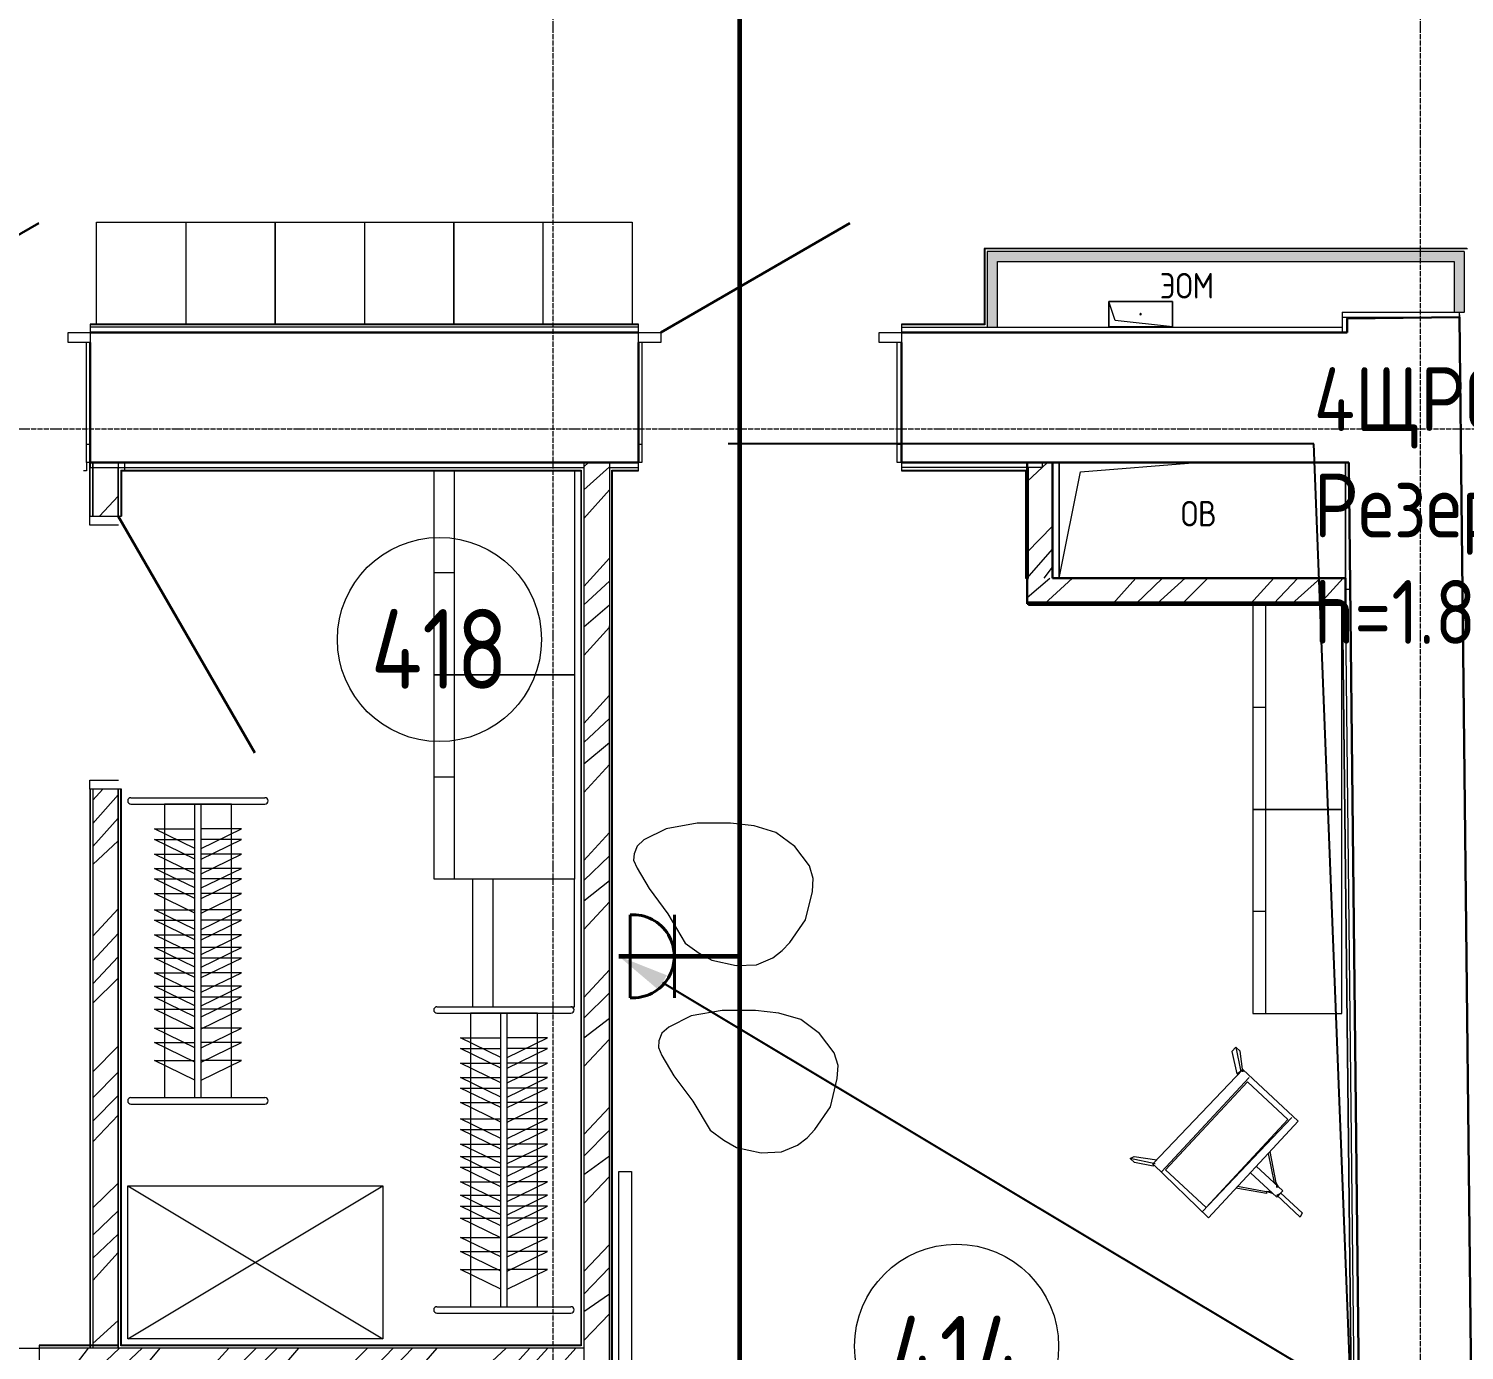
# Model space of a CAD drawing. Header units: millimetres. Extents: x -32 to 417638015, y -35 to 175284279.
# Drawn here: x 417427062 to 417432689, y 175236470 to 175241647 of the extents above; entities that cross this region are included whole.
import ezdxf
from ezdxf import colors
from ezdxf.entities.mleader import LeaderData, LeaderLine
from ezdxf.math import Vec2, Vec3

# ---------------------------------------------------------------- set-up
doc = ezdxf.new("R2010")
doc.units = ezdxf.units.MM
doc.linetypes.add('ADSK_Линия сетки', pattern=[25, 20, -2.5, 0, -2.5])
for name, color, linetype, lineweight in [('_ЭМ_гофра', 5, 'Continuous', 60), ('Аннотация', 7, 'Continuous', 18), ('Двери', 7, 'Continuous', 9), ('Обобщенные модели', 7, 'Continuous', 18), ('Оси', 253, 'Continuous', 9), ('Перекрытие', 7, 'Continuous', 18), ('Стены внутренние', 7, 'Continuous', 18), ('Стены несущие', 7, 'Continuous', 30), ('Стены отделка', 7, 'Continuous', 30), ('Стены штриховка', 7, 'Continuous', 9), ('ТХ', 5, 'Continuous', 0), ('ТХ_Задание ЭОМ_СС', 6, 'Continuous', 0), ('ШТРИХОВКА', 252, 'Continuous', 15), ('ЭМ', 5, 'Continuous', 40)]:
    doc.layers.add(name, color=color, linetype=linetype, lineweight=lineweight)
doc.layers.add('_ЭМ_Надписи', color=7, linetype='Continuous')
doc.layers.add('Линии', color=7, linetype='Continuous', lineweight=9, true_color=0x00a600)
doc.styles.add('GOST Common', font='GOST_Common.ttf', dxfattribs={"width": 0.9, "height": 349.9999999999996})
doc.styles.add('GOST Common_4', font='GOST_Common.ttf', dxfattribs={"width": 0.9, "height": 199.9999999999999})
doc.styles.add('ЭОМ', font='isocpeur.ttf', dxfattribs={"width": 0.85, "height": 250})
pattern_1 = [(45, (591.9394108331762, 243.9018102923292), (-269.4076836320746, 269.4076836320746), []), (45, (681.7420108331135, 243.9018102923292), (-269.4076836320746, 269.4076836320746), []), (45, (771.5446108331671, 243.9018102923292), (-269.4076836320746, 269.4076836320746), []), (45, (861.3474108331138, 243.9018102923292), (-269.4076836320746, 269.4076836320746), [])]

# ---------------------------------------------------------------- blocks, each defined once
blk = doc.blocks.new('_ЭМ_ТХ2_4 Этаж')
at = {"color": 8}
for points in [[(47541.25290434125, 5962.819862312852), (47525.68520236522, 5946.118135335563), (47544.9384832324, 5857.944218673114), (47568.57354265874, 5874.929451005537), (47568.85704872241, 5866.862093941117), (47557.95463098334, 5947.25215960294)], [(47216.20425254638, 5505.263618387076), (47568.57211162656, 5874.928086007517), (47785.6945563151, 5672.54795685809), (47433.61020329871, 5294.816132173351)], [(47265.46101277308, 5482.763643484101), (47586.40996181219, 5827.092014935482), (47745.07636347196, 5679.198844195445), (47424.12741483154, 5334.870471674743)], [(47700.05898879378, 5415.020280416616), (47708.12634585815, 5415.303786480291), (47699.49197665376, 5431.154994906005)], [(47676.42078784343, 5398.03559521822), (47684.77165098414, 5390.251743856927), (47660.28607335404, 5397.468583078195)], [(47717.04353013871, 5391.38618318978), (47800.5521629122, 5313.54767179118), (47793.05181762726, 5297.129451225444), (47701.19232172567, 5382.751813624786)]]:
    blk.add_lwpolyline(points, close=True, dxfattribs=at)
for points in [[(47541.25290434125, 5962.819862312852), (47560.78969165812, 5866.578587877443)], [(47249.61044953788, 5474.12962554), (47593.91095156631, 5843.510586736098)], [(47408.55828142459, 5318.167380768637), (47760.92614051738, 5687.831848028527)], [(47143.31339435895, 5510.779052280444), (47126.61166771687, 5526.346754990355)], [(47224.27107984974, 5505.548173921236), (47126.61227543122, 5526.348172660132), (47142.4634838442, 5534.982542225123), (47231.77142512202, 5521.966394847522), (47216.20372278538, 5505.264667857561), (47216.48722883638, 5497.197311153806), (47143.3140020479, 5510.780470671431)], [(47667.99567679895, 5546.275340247612), (47691.42209693954, 5430.873125812604), (47699.48945400384, 5431.156631876278), (47675.34958713726, 5554.164943823739)], [(47621.33001722615, 5496.210335683975), (47724.82981151198, 5399.738035159957), (47701.47825816199, 5374.685445402566), (47597.97846387616, 5471.157745926585)], [(47548.19082367772, 5417.743341060864), (47660.28605894404, 5397.46899312482), (47660.56956502039, 5389.401635699735), (47540.94439882987, 5409.969052721242)]]:
    blk.add_lwpolyline(points, dxfattribs=at)
at = {"layer": 'ТХ', "color": 8}
for p, q in [((43425.18464696151, 9195.238134827436), (43425.18464696151, 8795.238134827436)), ((44125.18464696151, 9195.238134827465), (44125.18464696151, 8795.238134827465)), ((44825.18464696151, 9195.238134827465), (44825.18464696151, 8795.238134827465)), ((44478.43464696157, 7421.238134827449), (44478.43464696157, 8221.23813482745)), ((44478.43464696157, 7821.238134827449), (44398.43464696157, 7821.238134827449)), ((47657.09553246578, 7694.200867517953), (47657.09553246578, 6894.200867517953)), ((44478.43464696157, 6621.238134827442), (44478.43464696157, 7421.238134827442)), ((47657.09553246578, 7294.200867517953), (47607.09553246578, 7294.200867517953)), ((44478.43464696157, 7021.238134827442), (44398.43464696157, 7021.238134827442)), ((47657.09553246578, 6894.200867517953), (47657.09553246578, 6094.200867517953)), ((47657.09553246578, 6494.200867517953), (47607.09553246578, 6494.200867517953)), ((43197.43464696164, 4820.238134827465), (44197.43464696164, 5420.238134827465)), ((43197.43464696164, 5420.238134827465), (44197.43464696164, 4820.238134827465))]:
    blk.add_line(p, q, dxfattribs=at)
for points in [[(43075.18464696151, 9195.238134827436), (43775.18464696151, 9195.238134827436), (43775.18464696151, 8795.238134827436), (43075.18464696151, 8795.238134827436)], [(43775.18464696151, 9195.238134827465), (44475.18464696151, 9195.238134827465), (44475.18464696151, 8795.238134827465), (43775.18464696151, 8795.238134827465)], [(44475.18464696151, 9195.238134827465), (45175.18464696151, 9195.238134827465), (45175.18464696151, 8795.238134827465), (44475.18464696151, 8795.238134827465)], [(44948.43464696157, 8221.23813482745), (44948.43464696157, 7421.238134827449), (44398.43464696157, 7421.238134827449), (44398.43464696157, 8221.23813482745)], [(47957.09553246578, 6894.200867517953), (47957.09553246578, 7694.200867517953), (47607.09553246578, 7694.200867517953), (47607.09553246578, 6894.200867517953)], [(44948.43464696157, 7421.238134827442), (44948.43464696157, 6621.238134827442), (44398.43464696157, 6621.238134827442), (44398.43464696157, 7421.238134827442)], [(43603.68464696154, 5765.238134827436), (43603.68464696154, 6915.238134827436), (43341.18464696154, 6915.238134827436), (43341.18464696154, 5765.238134827436)], [(47957.09553246578, 6094.200867517953), (47957.09553246578, 6894.200867517953), (47607.09553246578, 6894.200867517953), (47607.09553246578, 6094.200867517953)], [(44548.43464696156, 6621.238134827439), (44548.43464696156, 6121.238134827439), (44948.43464696156, 6121.238134827439), (44948.43464696156, 6621.238134827439)], [(44803.18461443231, 4946.238134827436), (44803.18461443231, 6096.238134827436), (44540.68461443231, 6096.238134827436), (44540.68461443231, 4946.238134827436)], [(45122.43464696157, 3975.430102661965), (45122.43464696157, 5475.430102661965), (45172.43464696157, 5475.430102661965), (45172.43464696157, 3975.430102661965)], [(43197.43464696164, 4820.238134827465), (43197.43464696164, 5420.238134827465), (44197.43464696164, 5420.238134827465), (44197.43464696164, 4820.238134827465)]]:
    blk.add_lwpolyline(points, close=True, dxfattribs=at)
for points in [[(43209.93458190307, 6940.238134827436), (43734.93464696154, 6940.238134827436)], [(43747.43464696154, 6927.738033916772), (43747.43464696154, 6927.738235738099)], [(43209.93464696154, 6915.238134827436), (43734.93464696154, 6915.238134827436)], [(43459.93464696154, 5765.238134827436), (43459.93464696154, 6915.238134827436)], [(43484.93464696154, 5765.238134827436), (43484.93464696154, 6915.238134827436)], [(43459.93464696154, 6741.392455663503), (43302.0424095963, 6818.294907476724), (43459.93464696154, 6818.294907476724)], [(43484.93464696154, 6741.392455663503), (43642.82688432679, 6818.294907476724), (43484.93464696154, 6818.294907476724)], [(43459.93464696154, 6699.807117368997), (43302.0424095963, 6776.709569122613), (43459.93464696154, 6776.709569122613)], [(43484.93464696154, 6699.807117368997), (43642.82688432679, 6776.709569122613), (43484.93464696154, 6776.709569122613)], [(43459.93464696154, 6642.448274817289), (43302.0424095963, 6719.35072663051), (43459.93464696154, 6719.35072663051)], [(43484.93464696154, 6642.448274817289), (43642.82688432679, 6719.35072663051), (43484.93464696154, 6719.35072663051)], [(43459.93464696154, 6586.523817446054), (43302.0424095963, 6663.426269259275), (43459.93464696154, 6663.426269259275)], [(43484.93464696154, 6586.523817446054), (43642.82688432679, 6663.426269259275), (43484.93464696154, 6663.426269259275)], [(43459.93464696154, 6544.938479151548), (43302.0424095963, 6621.840930905164), (43459.93464696154, 6621.840930905164)], [(43484.93464696154, 6544.938479151548), (43642.82688432679, 6621.840930905164), (43484.93464696154, 6621.840930905164)], [(44628.43464696156, 6621.238134827439), (44628.43464696156, 6121.238134827439)], [(43459.93464696154, 6487.579636599839), (43302.0424095963, 6564.48208841306), (43459.93464696154, 6564.48208841306)], [(43484.93464696154, 6487.579636599839), (43642.82688432679, 6564.48208841306), (43484.93464696154, 6564.48208841306)], [(43459.93464696154, 6424.485028114141), (43302.0424095963, 6501.387479927362), (43459.93464696154, 6501.387479927362)], [(43484.93464696154, 6424.485028114141), (43642.82688432679, 6501.387479927362), (43484.93464696154, 6501.387479927362)], [(43459.93464696154, 6382.89968976003), (43302.0424095963, 6459.802141573251), (43459.93464696154, 6459.802141573251)], [(43484.93464696154, 6382.89968976003), (43642.82688432679, 6459.802141573251), (43484.93464696154, 6459.802141573251)], [(43459.93464696154, 6325.540847267926), (43302.0424095963, 6402.443299021543), (43459.93464696154, 6402.443299021543)], [(43484.93464696154, 6325.540847267926), (43642.82688432679, 6402.443299021543), (43484.93464696154, 6402.443299021543)], [(43459.93464696154, 6276.786245193303), (43302.0424095963, 6353.688697006524), (43459.93464696154, 6353.688697006524)], [(43459.93464696154, 6235.200906898797), (43302.0424095963, 6312.103358652414), (43459.93464696154, 6312.103358652414)], [(43484.93464696154, 6276.786245193303), (43642.82688432679, 6353.688697006524), (43484.93464696154, 6353.688697006524)], [(43484.93464696154, 6235.200906898797), (43642.82688432679, 6312.103358652414), (43484.93464696154, 6312.103358652414)], [(43459.93464696154, 6177.842064347089), (43302.0424095963, 6254.74451616031), (43459.93464696154, 6254.74451616031)], [(43484.93464696154, 6177.842064347089), (43642.82688432679, 6254.74451616031), (43484.93464696154, 6254.74451616031)], [(43459.93464696154, 6124.785194124997), (43302.0424095963, 6201.687645938218), (43459.93464696154, 6201.687645938218)], [(43484.93464696154, 6124.785194124997), (43642.82688432679, 6201.687645938218), (43484.93464696154, 6201.687645938218)], [(43459.93464696154, 6081.766062226117), (43302.0424095963, 6158.668514039338), (43459.93464696154, 6158.668514039338)], [(43484.93464696154, 6081.766062226117), (43642.82688432679, 6158.668514039338), (43484.93464696154, 6158.668514039338)], [(43459.93464696154, 6034.445253815473), (43302.0424095963, 6111.347705569089), (43459.93464696154, 6111.347705569089)], [(43484.93464696154, 6034.445253815473), (43642.82688432679, 6111.347705569089), (43484.93464696154, 6111.347705569089)], [(44409.43454937384, 6121.238134827436), (44934.43461443231, 6121.238134827436)], [(44409.43461443231, 6096.238134827436), (44934.43461443231, 6096.238134827436)], [(44659.43461443231, 4946.238134827436), (44659.43461443231, 6096.238134827436)], [(44684.43461443231, 4946.238134827436), (44684.43461443231, 6096.238134827436)], [(44946.93461443231, 6108.738033916772), (44946.93461443231, 6108.738235738099)], [(43459.93464696154, 5959.878817643941), (43302.0424095963, 6036.781269457162), (43459.93464696154, 6036.781269457162)], [(43484.93464696154, 5959.878817643941), (43642.82688432679, 6036.781269457162), (43484.93464696154, 6036.781269457162)], [(43459.93464696154, 5903.953768696607), (43302.0424095963, 5980.856220450223), (43459.93464696154, 5980.856220450223)], [(43484.93464696154, 5903.953768696607), (43642.82688432679, 5980.856220450223), (43484.93464696154, 5980.856220450223)], [(44659.43461443231, 5922.392455663503), (44501.54237706706, 5999.294907476724), (44659.43461443231, 5999.294907476724)], [(44684.43461443231, 5922.392455663503), (44842.32685179755, 5999.294907476724), (44684.43461443231, 5999.294907476724)], [(43459.93464696154, 5833.689304914296), (43302.0424095963, 5910.591756667913), (43459.93464696154, 5910.591756667913)], [(43484.93464696154, 5833.689304914296), (43642.82688432679, 5910.591756667913), (43484.93464696154, 5910.591756667913)], [(44659.43461443231, 5880.807117368997), (44501.54237706706, 5957.709569122613), (44659.43461443231, 5957.709569122613)], [(44684.43461443231, 5880.807117368997), (44842.32685179755, 5957.709569122613), (44684.43461443231, 5957.709569122613)], [(44659.43461443231, 5823.448274817289), (44501.54237706706, 5900.35072663051), (44659.43461443231, 5900.35072663051)], [(44684.43461443231, 5823.448274817289), (44842.32685179755, 5900.35072663051), (44684.43461443231, 5900.35072663051)], [(44659.43461443231, 5767.523817446054), (44501.54237706706, 5844.426269259275), (44659.43461443231, 5844.426269259275)], [(44659.43461443231, 5725.938479151548), (44501.54237706706, 5802.840930905164), (44659.43461443231, 5802.840930905164)], [(44684.43461443231, 5767.523817446054), (44842.32685179755, 5844.426269259275), (44684.43461443231, 5844.426269259275)], [(44684.43461443231, 5725.938479151548), (44842.32685179755, 5802.840930905164), (44684.43461443231, 5802.840930905164)], [(43209.93457132325, 5765.238134827436), (43734.93470152959, 5765.238134827436)], [(43209.93464696154, 5740.238134827436), (43734.93464696154, 5740.238134827436)], [(43209.93464696154, 5740.238134827436), (43209.93464696154, 5740.238134827436)], [(44659.43461443231, 5668.579636599839), (44501.54237706706, 5745.48208841306), (44659.43461443231, 5745.48208841306)], [(44684.43461443231, 5668.579636599839), (44842.32685179755, 5745.48208841306), (44684.43461443231, 5745.48208841306)], [(44659.43461443231, 5605.485028114141), (44501.54237706706, 5682.387479927362), (44659.43461443231, 5682.387479927362)], [(44659.43461443231, 5563.89968976003), (44501.54237706706, 5640.802141573251), (44659.43461443231, 5640.802141573251)], [(44684.43461443231, 5605.485028114141), (44842.32685179755, 5682.387479927362), (44684.43461443231, 5682.387479927362)], [(44684.43461443231, 5563.89968976003), (44842.32685179755, 5640.802141573251), (44684.43461443231, 5640.802141573251)], [(44659.43461443231, 5506.540847267926), (44501.54237706706, 5583.443299021543), (44659.43461443231, 5583.443299021543)], [(44684.43461443231, 5506.540847267926), (44842.32685179755, 5583.443299021543), (44684.43461443231, 5583.443299021543)], [(44659.43461443231, 5457.786245193303), (44501.54237706706, 5534.688697006524), (44659.43461443231, 5534.688697006524)], [(44684.43461443231, 5457.786245193303), (44842.32685179755, 5534.688697006524), (44684.43461443231, 5534.688697006524)], [(44659.43461443231, 5416.200906898797), (44501.54237706706, 5493.103358652414), (44659.43461443231, 5493.103358652414)], [(44684.43461443231, 5416.200906898797), (44842.32685179755, 5493.103358652414), (44684.43461443231, 5493.103358652414)], [(44659.43461443231, 5358.842064347089), (44501.54237706706, 5435.74451616031), (44659.43461443231, 5435.74451616031)], [(44684.43461443231, 5358.842064347089), (44842.32685179755, 5435.74451616031), (44684.43461443231, 5435.74451616031)], [(44659.43461443231, 5305.785194124997), (44501.54237706706, 5382.687645938218), (44659.43461443231, 5382.687645938218)], [(44684.43461443231, 5305.785194124997), (44842.32685179755, 5382.687645938218), (44684.43461443231, 5382.687645938218)], [(44659.43461443231, 5262.766062226117), (44501.54237706706, 5339.668514039338), (44659.43461443231, 5339.668514039338)], [(44659.43461443231, 5215.445253815473), (44501.54237706706, 5292.347705569089), (44659.43461443231, 5292.347705569089)], [(44684.43461443231, 5262.766062226117), (44842.32685179755, 5339.668514039338), (44684.43461443231, 5339.668514039338)], [(44684.43461443231, 5215.445253815473), (44842.32685179755, 5292.347705569089), (44684.43461443231, 5292.347705569089)], [(44659.43461443231, 5140.878817643941), (44501.54237706706, 5217.781269457162), (44659.43461443231, 5217.781269457162)], [(44684.43461443231, 5140.878817643941), (44842.32685179755, 5217.781269457162), (44684.43461443231, 5217.781269457162)], [(44659.43461443231, 5084.953768696607), (44501.54237706706, 5161.856220450223), (44659.43461443231, 5161.856220450223)], [(44684.43461443231, 5084.953768696607), (44842.32685179755, 5161.856220450223), (44684.43461443231, 5161.856220450223)], [(44659.43461443231, 5014.689304914296), (44501.54237706706, 5091.591756667913), (44659.43461443231, 5091.591756667913)], [(44684.43461443231, 5014.689304914296), (44842.32685179755, 5091.591756667913), (44684.43461443231, 5091.591756667913)], [(44409.43453879401, 4946.238134827436), (44934.43466900036, 4946.238134827436)], [(44409.43461443231, 4921.238134827436), (44934.43461443231, 4921.238134827436)], [(44409.43461443231, 4921.238134827436), (44409.43461443231, 4921.238134827436)]]:
    blk.add_lwpolyline(points, dxfattribs=at)
at = {"layer": 'ТХ', "color": 8, "lineweight": 0}
for points in [[(45560.80422396807, 6840.115192567362), (45429.97501481965, 6839.897224681583), (45308.20358541131, 6818.641313023181), (45221.05676863005, 6774.886264772635), (45194.02874245436, 6750.780623528073), (45182.04857811832, 6720.684900721084), (45180.58738560171, 6695.118067128482), (45194.17405452335, 6663.56115096448), (45240.92414385814, 6583.938264885001), (45314.77491538587, 6484.811283969801), (45382.63560464594, 6370.636440911694), (45436.83696910075, 6331.628250434078), (45486.50944373559, 6303.13903221245), (45582.78669567022, 6282.246400071555), (45662.48223733099, 6285.386752720355), (45725.59606898658, 6312.560090831379), (45763.14306724991, 6341.194621962975), (45793.16613454407, 6372.824193506051), (45854.67346161406, 6461.650170588066), (45881.55617602251, 6572.975284665721), (45884.47856078704, 6624.108951178045), (45869.35804329754, 6673.708770233105), (45812.08898204321, 6748.802766358494), (45738.31086636463, 6804.320011260352), (45652.55258638447, 6829.741532951957)], [(45658.16783343081, 6107.116056177198), (45527.33862428239, 6106.898088291418), (45405.56719487405, 6085.642176633017), (45318.42037809279, 6041.88712838247), (45291.39235191711, 6017.781487137909), (45279.41218758107, 5987.685764330919), (45277.95099506446, 5962.118930738317), (45291.53766398609, 5930.562014574316), (45338.28775332088, 5850.939128494836), (45412.13852484862, 5751.812147579636), (45479.99921410868, 5637.63730452153), (45534.2005785635, 5598.629114043913), (45583.87305319833, 5570.139895822285), (45680.15030513296, 5549.247263681391), (45759.84584679373, 5552.38761633019), (45822.95967844932, 5579.560954441215), (45860.50667671266, 5608.195485572811), (45890.52974400681, 5639.825057115886), (45952.0370710768, 5728.651034197901), (45978.91978548525, 5839.976148275557), (45981.84217024979, 5891.10981478788), (45966.72165276029, 5940.70963384294), (45909.45259150595, 6015.80362996833), (45835.67447582737, 6071.320874870187), (45749.91619584721, 6096.742396561793)]]:
    blk.add_lwpolyline(points, close=True, dxfattribs=at)
at = {"layer": 'ТХ', "color": 8}
for centre, start, end in [((43209.93464696154, 6927.738134827436), 90, 270), ((43734.93464696154, 6927.738134827436), 270, 90), ((44409.43461443231, 6108.738134827436), 90, 270), ((44934.43461443231, 6108.738134827436), 270, 90), ((43209.93464696154, 5752.738134827436), 90, 270), ((43734.93464696154, 5752.738134827436), 270, 90), ((44409.43461443231, 4933.738134827436), 90, 270), ((44934.43461443231, 4933.738134827436), 270, 90)]:
    blk.add_arc(centre, 12.5, start, end, dxfattribs=at)
blk = doc.blocks.new('План 4 этажа')
at = {"layer": 'Стены внутренние'}
for points in [[(40698.06990432716, 9279.246412835666), (42528.02281066764, 9279.246412835666), (42528.02281066764, 9319.246412835608), (40658.06990432704, 9319.246412835666), (40658.06990432704, 9279.246412835666), (40674.86684847879, 9279.246412835666)], [(40698.06990432704, 9022.139945119445), (40698.06990432716, 9279.246412835666), (40658.06990432704, 9279.246412835666), (40658.06990432704, 9022.139945119445)], [(42505.8487533154, 9081.814726537967), (42528.02281066764, 9082.031841023767), (42528.02281066764, 9279.246412835666), (42488.02281066775, 9279.246412835666), (42488.02281066775, 9081.814726537967)]]:
    blk.add_hatch(color=8, dxfattribs=at).paths.add_polyline_path(points)
at = {"layer": 'Стены штриховка'}
h = blk.add_hatch(dxfattribs=at)
h.set_pattern_fill('ANSI34', color=8, scale=20)
h.set_pattern_definition(pattern_1)
h.paths.add_polyline_path([(37251.93941083318, 8472.139945119387), (37151.93941083318, 8472.139945119387), (37151.93941083318, 8282.139945119387), (37251.93941083318, 8282.139945119387)], flags=17)
h.paths.add_polyline_path([(39176.93941083318, 2642.13340609282), (39176.93941083318, 8492.139945119387), (39076.93941083318, 8492.139945119387), (39076.93941083318, 5022.139945119387), (37251.93941083318, 5022.139945119387), (37251.93941083318, 7212.139945119387), (37151.93941083318, 7212.139945119387), (37151.93941083318, 5022.139945119387), (36941.93941083318, 5022.139945119387), (36941.93941083318, 4922.139945119387), (39076.93941083318, 4922.139945119445), (39076.93941083318, 2642.13340609282)])
at = {"layer": 'Стены штриховка', "lineweight": 9}
h = blk.add_hatch(dxfattribs=at)
h.set_pattern_fill('ANSI34', color=8, scale=20)
h.set_pattern_definition(pattern_1)
h.paths.add_polyline_path([(40814.43941083318, 8039.102677809948), (40914.43941083318, 8039.102677809948), (40914.43941083318, 8492.139945119387), (40814.43941083318, 8492.139945119387), (40814.43941083318, 8117.050866566016)])
h = blk.add_hatch(dxfattribs=at)
h.set_pattern_fill('ANSI34', color=8, scale=20)
h.set_pattern_definition(pattern_1)
h.paths.add_polyline_path([(40814.43941083318, 7939.102677809948), (42061.08343089104, 7939.177273011825), (42060.4703101936, 7994.417977299134), (42061.93941083318, 7994.639945119387), (42061.93941083318, 8039.102677809948), (40814.43941083318, 8039.102677809948), (40814.43941083318, 7945.102677809889)])
at = {"layer": 'Двери', "color": 8, "lineweight": 30}
for p, q in [((36198.93941083318, 9002.139945119387), (36940.25715647267, 9430.139945119387)), ((39378.43941083318, 9002.139945119387), (40119.75715647267, 9430.139945119387)), ((37251.93941083321, 8282.139945119387), (37786.93941083321, 7355.49276307004))]:
    blk.add_line(p, q, dxfattribs=at)
at = {"layer": 'Двери', "color": 8}
for p, q in [((37054.93941083319, 9002.139945119387), (37141.93941083319, 9002.139945119387)), ((37054.93941083319, 8962.139945119445), (37054.93941083319, 9002.139945119387)), ((37141.93941083318, 8962.139945119387), (37054.93941083319, 8962.139945119445)), ((37141.93941083319, 9002.139945119387), (37141.93941083318, 8962.139945119387)), ((39291.43941083318, 9002.139945119387), (39378.43941083318, 9002.139945119387)), ((39291.43941083318, 8962.139945119387), (39291.43941083318, 9002.139945119387)), ((39378.43941083318, 8962.139945119387), (39291.43941083318, 8962.139945119387)), ((39378.43941083318, 9002.139945119387), (39378.43941083318, 8962.139945119387)), ((40234.43941083319, 9002.139945119387), (40321.43941083319, 9002.139945119387)), ((40234.43941083319, 8962.139945119387), (40234.43941083319, 9002.139945119387)), ((40321.43941083318, 8962.139945119387), (40234.43941083319, 8962.139945119387)), ((40321.43941083319, 9002.139945119387), (40321.43941083318, 8962.139945119387)), ((36854.93941083319, 5022.139945119445), (36941.93941083318, 5022.139945119445)), ((36941.93941083318, 5022.139945119445), (36941.93941083318, 4982.139945119445))]:
    blk.add_line(p, q, dxfattribs=at)
at = {"layer": 'Линии', "color": 8}
for centre in [(38510.72288459662, 7798.741870656318), (40537.83017354953, 5029.975177100801)]:
    blk.add_circle(centre, 400, dxfattribs=at)
at = {"layer": 'Обобщенные модели', "color": 8}
for p, q in [((41134.15560410998, 9123.544138378988), (41384.15560410998, 9123.544138378988)), ((41134.15560410998, 9023.544138378988), (41134.15560410998, 9123.544138378988)), ((41159.15560410998, 9048.544138378988), (41134.15560410998, 9123.544138378988)), ((41134.15560410998, 9123.544138378988), (41134.15560410998, 9023.544138378988)), ((41384.15560410998, 9123.544138378988), (41134.15560410998, 9123.544138378988)), ((41384.15560410998, 9123.544138378988), (41384.15560410998, 9023.544138378988)), ((41384.15560410998, 9023.544138378988), (41384.15560410998, 9123.544138378988)), ((41384.15560410998, 9023.544138378988), (41134.15560410998, 9023.544138378988)), ((41134.15560410998, 9023.544138378988), (41384.15560410998, 9023.544138378988)), ((41384.15560410998, 9023.544138378988), (41159.15560410998, 9048.544138378988)), ((40940.29982218239, 8039.102677809889), (40940.29982218239, 8492.139945119328)), ((40940.29982218239, 8492.139945119328), (40940.29982218239, 8039.102677809889)), ((40940.33999568602, 8039.102677809889), (41023.63315551572, 8455.568476958433)), ((41023.63315551572, 8455.568476958433), (41479.30176540709, 8492.139945119387)), ((42061.93941083318, 8492.139945119387), (42061.93941083318, 8039.102677809948)), ((42061.93941083318, 8039.102677809948), (42061.93941083318, 8492.139945119387))]:
    blk.add_line(p, q, dxfattribs=at)
for centre, radius, start, end in [((41259.15560410998, 9073.544138378988), 2.500000000000002, 90, 270), ((41259.15560410998, 9073.544138378988), 2.499999999999999, 149.9999999999376, 254.9999999997233), ((41259.15560410998, 9073.544138378988), 2.500000000000002, 270, 90), ((41259.15560410998, 9073.544138378988), 2.499999999999998, 30.00000000006242, 90), ((41259.15560410998, 9073.544138378988), 2.500000000000002, 285.0000000002767, 0), ((41501.11961650779, 8288.901810291805), 2.500000000000002, 0, 180), ((41501.11961650779, 8288.901810291805), 2.500000000000002, 180, 0), ((41501.11961650779, 8288.901810291805), 2.499999999999999, 59.99999999993758, 165.0000000007444), ((41501.11961650779, 8288.901810291805), 2.500000000000002, 194.9999999992556, 270), ((41501.11961650779, 8288.901810291805), 2.499999999999998, 300.0000000000624, 0)]:
    blk.add_arc(centre, radius, start, end, dxfattribs=at)
at = {"layer": 'Оси', "color": 8, "linetype": 'ADSK_Линия сетки'}
for p, q in [((42356.50476387143, -3353.100552087533), (42356.50476387149, 21427.46322118852)), ((38956.50476387143, -3353.100552087533), (38956.50476387149, 21083.27758073719)), ((-10052.17750458437, 8624.489036623097), (56511.79228884453, 8624.489036622923))]:
    blk.add_line(p, q, dxfattribs=at)
at = {"layer": 'Перекрытие', "color": 8}
for p, q in [((37126.93941083318, 8492.139945119387), (37126.93941083318, 8962.139945119387)), ((39304.43941083318, 8962.139945119387), (39304.43941083318, 8492.139945119387)), ((40304.43941083318, 8492.139945119503), (40304.43941083318, 8962.139945119387)), ((37141.93941083318, 8562.139945119445), (37126.93941083318, 8562.139945119445)), ((39304.43941083318, 8562.139945119387), (39291.43941083318, 8562.139945119387)), ((40321.43941083318, 8562.139945119387), (40304.43941083318, 8562.139945119387)), ((39304.43941083318, 8492.139945119387), (39291.43941083318, 8492.139945119387)), ((40321.43941083318, 8492.139945119503), (40304.43941083318, 8492.139945119503)), ((37139.93941083318, 8247.139945119387), (37139.93941083318, 8282.139945119387)), ((37252.54156222241, 8247.139945119387), (37139.93941083318, 8247.139945119387)), ((37139.93941083318, 7212.139945119387), (37139.93941083318, 7247.139945119387)), ((37139.93941083318, 7247.139945119387), (37253.0643780746, 7247.139945119387))]:
    blk.add_line(p, q, dxfattribs=at)
at = {"layer": 'Стены несущие', "color": 8}
for p, q in [((42508.69537973148, 9061.814726537967), (42068.72227771988, 9056.949594849779)), ((42585.32236448769, 2132.133406092762), (42508.69537973148, 9061.814726537967)), ((42068.72227771988, 9056.949594849779), (42069.32835150603, 9002.139945119387)), ((39291.43941083318, 9002.139945119387), (37141.93941083318, 9002.139945119387)), ((37141.93941083318, 8962.139945119387), (37141.93941083318, 8492.139945119387)), ((39291.43941083318, 8492.139945119387), (39291.43941083318, 8962.139945119387)), ((40321.43941083318, 9002.139945119387), (42069.32835150603, 9002.139945119387)), ((40321.43941083318, 8962.139945119387), (40321.43941083318, 8492.139945119387)), ((39291.43941083318, 8492.139945119387), (37141.93941083318, 8492.139945119387)), ((42074.96782616852, 8492.139945119387), (40321.43941083318, 8492.139945119387)), ((40814.43941083318, 8492.139945119387), (40814.43941083318, 7939.102677809889)), ((40914.43941083318, 8039.102677809889), (40914.43941083318, 8492.139945119387)), ((42074.96782616852, 8492.139945119328), (42139.65599019232, 2642.13340609282)), ((40814.43941083318, 8039.102677809889), (40820.43941083318, 8039.102677809889)), ((42061.93941083318, 8039.102677809889), (40914.43941083318, 8039.102677809889)), ((42061.93941083318, 7939.102677809889), (42061.93941083318, 8039.102677809889)), ((40814.43941083318, 7939.102677809889), (42061.93941083318, 7939.102677809889))]:
    blk.add_line(p, q, dxfattribs=at)
at = {"layer": 'Стены отделка', "color": 8, "lineweight": 9}
for p, q in [((40646.06990432704, 9329.246412835666), (40646.06990432704, 9034.139945119387)), ((42538.02281066764, 9331.246412835666), (40648.06990432704, 9331.246412835666)), ((42528.02281066764, 9319.246412835608), (40658.06990432704, 9319.246412835666)), ((40658.06990432704, 9319.246412835666), (40658.06990432704, 9022.139945119387)), ((42528.02281066764, 9319.246412835608), (42528.02281066764, 9081.814726537908)), ((40698.06990432704, 9279.246412835666), (42488.02281066764, 9279.246412835608)), ((40698.06990432704, 9022.139945119387), (40698.06990432704, 9279.246412835666)), ((42488.02281066764, 9279.246412835608), (42488.02281066764, 9081.814726537908)), ((42048.69537973148, 9081.814726537908), (42048.69537973148, 9002.139945119387)), ((42048.69537973148, 9081.814726537908), (42528.02281066764, 9081.814726537908)), ((42048.69537973148, 9061.814726537967), (42508.69537973148, 9061.814726537967)), ((42068.69537973148, 9002.139945119387), (42068.69537973148, 9061.814726537967)), ((42508.47426840162, 9081.810698674293), (42528.47304576589, 9082.031841023767)), ((42508.47426840162, 9081.810698674293), (42508.69537973148, 9061.814726537967)), ((42508.69537973148, 9061.814726537967), (42508.69537973148, 9081.814726537908)), ((37141.93941083318, 9034.139945119387), (37141.93941083318, 9002.139945119387)), ((39291.43941083318, 9034.139945119387), (37141.93941083318, 9034.139945119387)), ((39291.43941083318, 9002.139945119387), (39291.43941083318, 9034.139945119387)), ((40321.43941083318, 9034.139945119387), (40321.43941083318, 9002.139945119387)), ((40646.06990432704, 9034.139945119387), (40321.43941083318, 9034.139945119387)), ((40658.06990432704, 9022.139945119387), (42048.69537973148, 9022.139945119387)), ((37126.93941083318, 8460.139945119387), (37114.93941083318, 8460.139945119387)), ((37141.93941083318, 8492.139945119387), (37126.93941083318, 8492.139945119387)), ((37126.93941083318, 8492.139945119387), (37126.93941083306, 8460.139945119387)), ((37139.93941083318, 8282.139945119387), (37139.93941083318, 8492.139945119387)), ((37141.93941083318, 8492.139945119387), (37141.93941083318, 8472.139945119387)), ((37141.93941083318, 8472.139945119387), (39076.93941083318, 8472.139945119387)), ((37151.93941083318, 8282.139945119387), (37151.93941083318, 8492.139945119387)), ((37251.93941083318, 8492.139945119387), (37251.93941083318, 8282.139945119387)), ((37263.93941083318, 8460.139945119387), (39064.93941083318, 8460.139945119387)), ((37263.93941083318, 8460.139945119387), (37263.93941083318, 8282.139945119387)), ((37276.93941083318, 8462.139945119387), (37276.93941083318, 8492.139945119387)), ((39064.93941083318, 8460.139945119387), (39064.93941083318, 5034.139945119387)), ((39176.93941083318, 8472.139945119387), (39291.43941083318, 8472.139945119387)), ((39188.93941083318, 8460.139945119387), (39291.43941083318, 8460.139945119387)), ((39188.93941083318, 2654.13340609282), (39188.93941083318, 8460.139945119387)), ((39291.43941083318, 8460.139945119387), (39291.43941083318, 8492.139945119387)), ((40321.43941083318, 8492.139945119387), (40321.43941083318, 8460.139945119387)), ((40874.43941083318, 8472.139945119387), (40321.43941083318, 8472.139945119387)), ((40321.43941083318, 8460.139945119387), (40808.43941083318, 8460.139945119387)), ((40808.43941083318, 8460.139945119387), (40808.43941083318, 8039.102677809889)), ((40820.43941083318, 8039.102677809889), (40820.43941083318, 8472.139945119387)), ((40874.43941083318, 8472.139945119387), (40874.43941083318, 8492.139945119387)), ((37139.93941083318, 8282.139945119387), (37263.93941083318, 8282.139945119387)), ((40808.43941083318, 8039.102677809889), (40814.43941083318, 8039.102677809948)), ((42080.46907841275, 7994.639945119387), (42060.47031019349, 7994.417977299134)), ((42060.47031019349, 7994.417977299134), (42119.93149919598, 2637.107464126952)), ((42139.93026741524, 2637.329431947146), (42080.46907841275, 7994.639945119387)), ((42061.01766438107, 7945.102677809889), (40820.43941083318, 7945.102677809889)), ((40820.43941083318, 7945.102677809889), (40820.43941083318, 7933.102677809889)), ((40820.43941083318, 7933.102677809889), (42049.15011416224, 7933.102677809889)), ((42049.15011416224, 7933.102677809889), (42107.74178788217, 2654.13340609282)), ((39076.93941083318, 7856.544138378056), (39076.93941083318, 2642.13340609282)), ((39176.93941083318, 2642.13340609282), (39176.93941083318, 7852.139945119387)), ((37263.93941083318, 7212.139945119387), (37139.93941083318, 7212.139945119387)), ((37139.93941083318, 7212.139945119387), (37139.93941083318, 5022.139945119387)), ((37151.93941083318, 7212.139945119387), (37151.93941083318, 5022.139945119387)), ((37251.93941083318, 5022.139945119387), (37251.93941083318, 7212.139945119387)), ((37263.93941083318, 5034.139945119387), (37263.93941083318, 7212.139945119387)), ((36941.93941083318, 5034.139945119387), (36941.93941083318, 4910.139945119387)), ((37251.93941083318, 5034.139945119387), (36941.93941083318, 5034.139945119387)), ((39064.93941083318, 5034.139945119387), (37263.93941083318, 5034.139945119387))]:
    blk.add_line(p, q, dxfattribs=at)
at = {"layer": 'Стены штриховка', "color": 8}
for p, q in [((40648.06990432704, 9331.246412835666), (40646.06990432704, 9331.246412835666)), ((40646.06990432704, 9331.246412835666), (40646.06990432704, 9329.246412835666)), ((42540.02281066764, 9329.246412835666), (40646.06990432704, 9329.246412835666)), ((40648.06990432704, 9331.246412835666), (40648.06990432704, 9032.139945119387)), ((39291.43941083318, 9032.139945119387), (37141.93941083318, 9032.139945119387)), ((39291.43941083318, 9022.139945119387), (37141.93941083318, 9022.139945119387)), ((40648.06990432704, 9032.139945119387), (40321.43941083318, 9032.139945119387)), ((40321.43941083318, 9022.139945119387), (40658.06990432704, 9022.139945119387)), ((37141.93941083341, 8282.139945119387), (37141.93941083341, 8492.139945119387)), ((37151.93941083318, 8492.139945119387), (37151.93941083318, 8282.139945119387)), ((37151.93941083318, 8282.139945119387), (37151.93941083318, 8472.139945119387)), ((37251.93941083318, 8492.139945119387), (37251.93941083318, 8282.139945119387)), ((37251.93941083318, 8282.139945119387), (37251.93941083318, 8472.139945119387)), ((37261.93941083318, 8462.139945119561), (39066.93941083318, 8462.139945119387)), ((37261.93941083318, 8462.139945119561), (37261.93941083318, 8282.139945119387)), ((39066.93941083318, 8462.139945119387), (39066.93941083329, 5032.13994511927)), ((39076.93941083318, 8492.139945119387), (39076.93941083318, 5022.139945119387)), ((39176.93941083318, 8492.139945119445), (39176.93941083318, 2642.13340609282)), ((39186.93941083318, 8462.139945119387), (39291.43941083318, 8462.139945119387)), ((39186.93941083364, 2652.133406092762), (39186.93941083318, 8462.139945119387)), ((40321.43941083318, 8462.139945119387), (40810.43941083318, 8462.139945119387)), ((40810.43941083318, 8462.139945119387), (40810.43941083318, 8039.102677809889)), ((40820.43941083318, 7935.102677809889), (42051.12803919881, 7935.102677809889)), ((42051.12803919881, 7935.102677809889), (42109.76410921698, 2652.13340609282)), ((39076.93941083318, 7852.139945119387), (39076.93941083318, 2642.13340609282)), ((39176.93941083318, 7852.139945119387), (39176.93941083318, 2642.13340609282)), ((37141.93941083341, 7212.139945119387), (37141.93941083341, 5022.139945119387)), ((37151.93941083318, 7212.139945119387), (37151.93941083318, 5047.139945119387)), ((37151.93941083318, 7212.139945119387), (37151.93941083318, 5022.139945119387)), ((37251.93941083318, 7212.139945119387), (37251.93941083318, 5047.139945119387)), ((37251.93941083318, 7212.139945119387), (37251.93941083318, 5022.139945119387)), ((37261.93941083329, 5032.139945119387), (37261.93941083318, 7212.139945119387)), ((37251.93941083318, 5032.139945119387), (36941.93941083318, 5032.139945119387)), ((39076.93941083318, 5022.139945119387), (36941.93941083318, 5022.139945119387)), ((39066.93941083329, 5032.13994511927), (37261.93941083329, 5032.139945119387))]:
    blk.add_line(p, q, dxfattribs=at)
at = {"layer": 'Аннотация', "color": 8, "lineweight": 9, "line_spacing_factor": 1.022765581104984}
for s, insert, char_height, width, attachment_point, style in [('\\pxt3.6,7.2,10.8,14.4,18,21.6,25.2,28.8,32.4,36,39.6,43.2,46.8,50.4,54,57.6,61.2,64.8,68.4,72,75.6,79.2,82.8,86.4,90,93.6,97.2,100.8,104.4,108,111.6,115.2;{ЭОМ}', (41334.65033851983, 9234.603510661342), 100, 240.885, 1, 'GOST Common_4'), ('\\pxt3.6,7.2,10.8,14.4,18,21.6,25.2,28.8,32.4,36,39.6,43.2,46.8,50.4,54,57.6,61.2,64.8,68.4,72,75.6,79.2,82.8,86.4,90,93.6,97.2,100.8,104.4,108,111.6,115.2;{ОВ}', (41417.2866322787, 8341.656599391077), 100, 156.348, 1, 'GOST Common_4'), ('418', (38510.72288459662, 7761.793750397686), 312.5000000000001, 520.2111192702771, 5, 'GOST Common'), ('414', (40537.83017354953, 4993.027056842053), 312.5000000000001, 520.2111192702771, 5, 'GOST Common')]:
    blk.add_mtext(s, dxfattribs=dict(at, insert=insert, char_height=char_height, width=width, attachment_point=attachment_point, style=style))
blk = doc.blocks.new('1м розетка IP20')
at = {"layer": 'ЭМ', "color": 5}
for p, q in [((-10.46755168188247, 162.7321568910265), (-10.46755168192612, -162.7321568912412)), ((163.0684657593665, 162.7321568816078), (163.0684657593374, -162.7321569010965)), ((-10.46755168189702, -1.091393642127514e-10), (315.4856732268672, -3.637978807091713e-11))]:
    blk.add_line(p, q, dxfattribs=at)
blk.add_arc((0, 0), 163.0684657580474, 266.3195877734414, 93.6804122265587, dxfattribs=at)

msp = doc.modelspace()

# ---------------------------------------------------------------- linework, layer by layer
at = {"layer": '_ЭМ_гофра', "linetype": 'ByBlock'}
for points in [[(417429849.2281891, 175235089.1617776), (417429849.2281891, 175243409.5324046)], [(417429374.8989577, 175238013.4613011), (417429849.2281891, 175238013.4613011)]]:
    msp.add_lwpolyline(points, dxfattribs=at)

# ---------------------------------------------------------------- block references
at = {"layer": 'ТХ_Задание ЭОМ_СС', "lineweight": 50}
msp.add_blockref('_ЭМ_ТХ2_4 Этаж', (417384252.4643108, 175231694.5649611), dxfattribs=at)
at = {"layer": 'ШТРИХОВКА'}
msp.add_blockref('План 4 этажа', (417390160.9595469, 175231455.6631508), dxfattribs=at)
at = {"layer": 'ЭМ'}
msp.add_blockref('1м розетка IP20', (417429429.5434718, 175238013.4613011), dxfattribs=at)

# ---------------------------------------------------------------- leaders
at = {"layer": '_ЭМ_Надписи', "color": 7, "ltscale": 5}
ml = msp.add_multileader_mtext('Standard', dxfattribs=at)
ml.set_content('{\\fGOST Common|b0|i0|c204|p34;\\W0.9;\\C256;4ЩРС-2\\fISOCPEUR|b0|i0|c204|p34;\\W0.85; Гр.12 Резерв\\P\\fGOST Common|b0|i0|c0|p34;\\W0.9;h=\\fGOST Common|b0|i0|c204|p34;1\\fGOST Common|b0|i0|c0|p34;.\\fGOST Common|b0|i0|c204|p34;8м}', color=1, style='ЭОМ')
ml.set_leader_properties()
ml.build(insert=Vec2(0, 0))
ml.multileader.update_dxf_attribs({"text_left_attachment_type": 6, "text_right_attachment_type": 6, "dogleg_length": 0, "arrow_head_size": 200})
ctx = ml.context
ctx.base_point, ctx.char_height, ctx.arrow_head_size, ctx.landing_gap_size, ctx.plane_origin = Vec3(417432099.0004817, 175240020.8547406), 250, 200, 0, Vec3(417416998.6722753, 175259535.864907)
ctx.left_attachment, ctx.right_attachment = 6, 6
notes = []
notes.append((ctx, [(0, (1, 1, 0), (417432099.0004817, 175240020.8547406), (1, 0), 0, [(2, [(417429374.8989577, 175238013.4613011), (417432244.4405225, 175236295.6375521), (417432244.4405225, 175236295.6375521)], 0, [])])]))
ctx.mtext.insert, ctx.mtext.width, ctx.mtext.defined_height, ctx.mtext.flow_direction = Vec3(417432099.0004817, 175240320.8547406), 2273.287500041229, 545.6159617257083, 5
for ctx, leaders in notes:
    for number, flags, end, landing, length, lines in leaders:
        leader = LeaderData()
        leader.index, (leader.has_last_leader_line, leader.has_dogleg_vector, leader.attachment_direction) = number, flags
        leader.last_leader_point, leader.dogleg_vector, leader.dogleg_length = Vec3(end), Vec3(landing), length
        for number, points, colour, breaks in lines:
            line = LeaderLine()
            line.index, line.vertices, line.color, line.breaks = number, Vec3.list(points), colors.encode_raw_color(colour), breaks
            leader.lines.append(line)
        ctx.leaders.append(leader)

doc.saveas('drawing.dxf')
